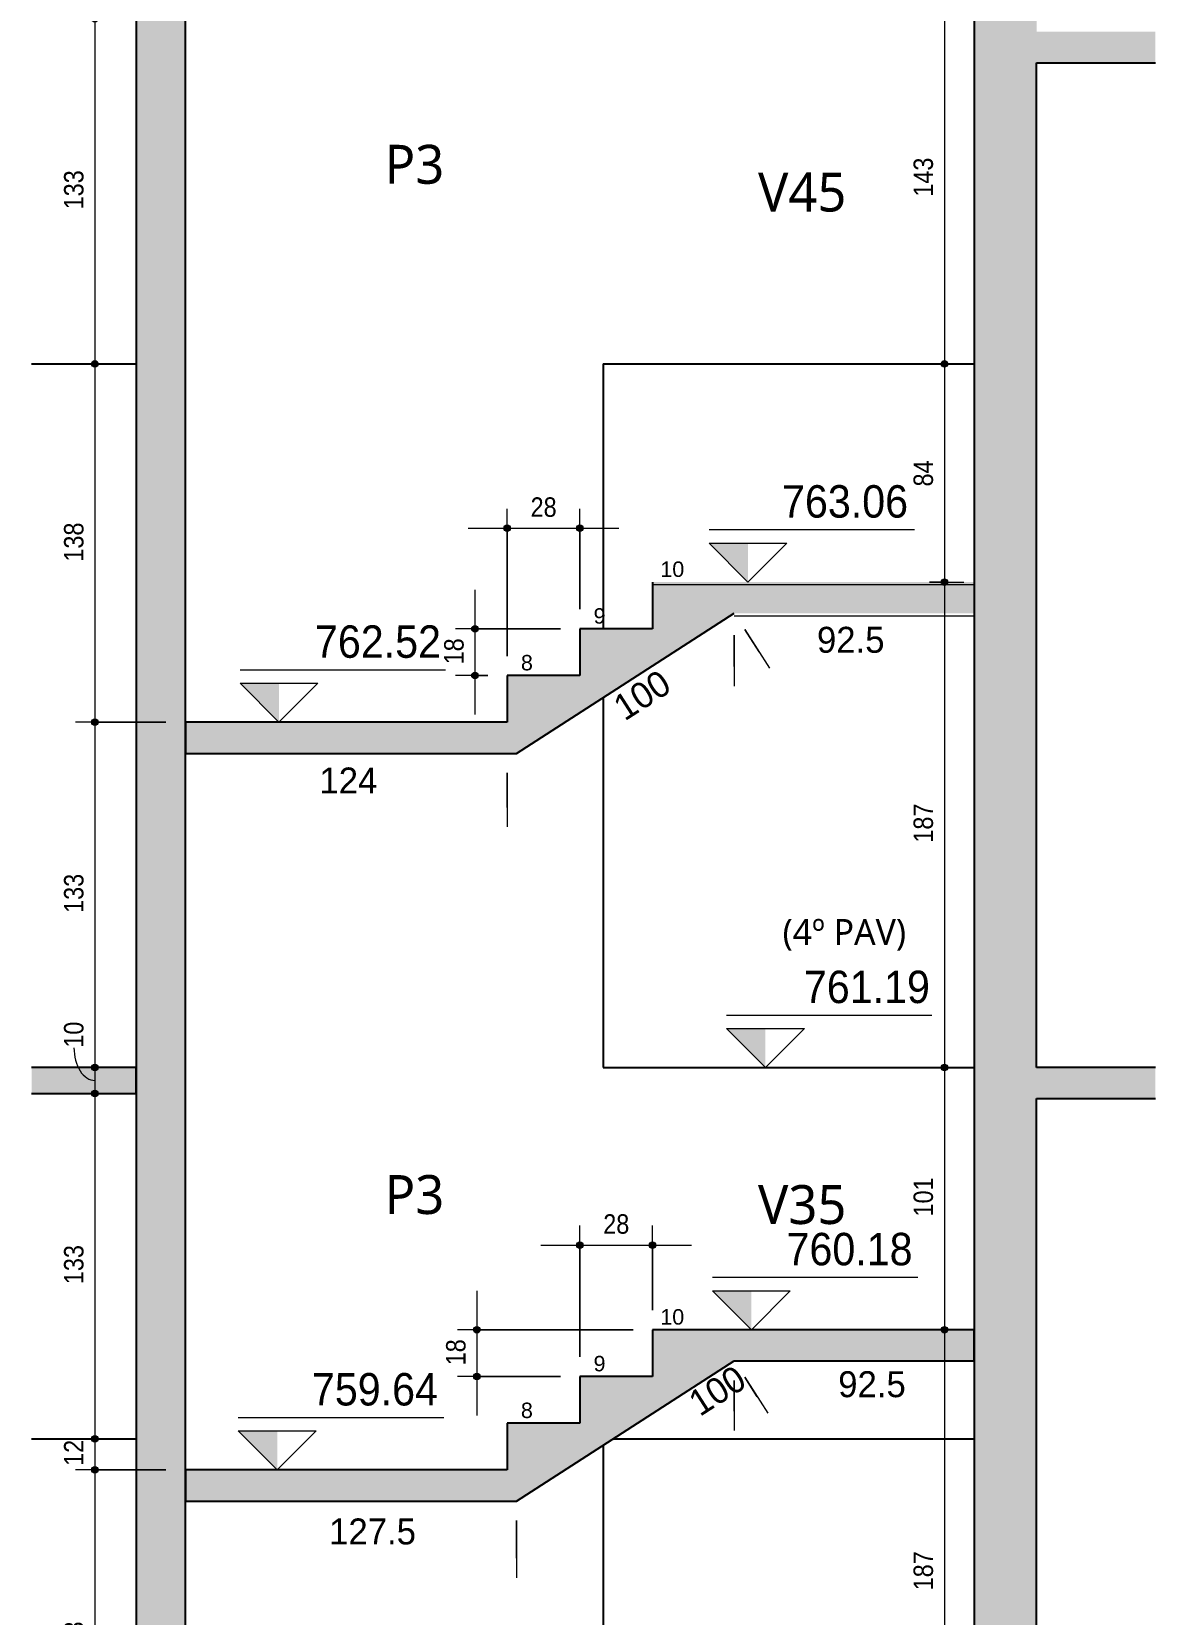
# Model space of a CAD drawing. Header units: centimetres. Extents: x -2136 to 34701, y -1430 to 84208.
# Drawn here: x 29705 to 30138, y 75908 to 76518 of the extents above; entities that cross this region are included whole.
import ezdxf

# ---------------------------------------------------------------- set-up
doc = ezdxf.new("R2010")
doc.units = ezdxf.units.CM
for name, color, linetype, lineweight in [('A-ANNO-DIMS', 7, 'Continuous', 9), ('A-ANNO-DIMS-50', 7, 'Continuous', 9), ('A-DETL', 7, 'Continuous', 18), ('A-FLOR', 7, 'Continuous', 18), ('G-ANNO-DIMS', 7, 'Continuous', 9), ('G-ANNO-TEXT', 7, 'Continuous', 9), ('S-BEAM', 7, 'Continuous', 18), ('S-BEAM-IDEN', 7, 'Continuous', 9), ('S-COLS', 7, 'Continuous', 18), ('S-COLS-IDEN', 7, 'Continuous', 9), ('S-STRS', 7, 'Continuous', 18), ('S-STRS-ANNO', 7, 'Continuous', 18)]:
    doc.layers.add(name, color=color, linetype=linetype, lineweight=lineweight)
doc.styles.add('Arial', font='arial.ttf', dxfattribs={"height": 5.953125})
doc.styles.add('Fira Sans', font='FiraSans-Regular.ttf', dxfattribs={"width": 0.95, "height": 12.5})
doc.styles.add('Fira Sans_1', font='FiraSans-Regular.ttf', dxfattribs={"height": 10})
doc.styles.add('Fira Sans_2', font='FiraSans-Regular.ttf', dxfattribs={"width": 0.9, "height": 7.5})
doc.styles.add('Gadugi', font='gadugi.ttf', dxfattribs={"height": 15})
doc.styles.add('Gadugi_1', font='gadugi.ttf', dxfattribs={"height": 10})
doc.dimstyles.new('PED_R80_1_5mm_ACIMA_As_ESQ__R00_1', dxfattribs={"dimscale": 30.48, "dimtxt": 10.229846, "dimasz": 0.328084, "dimexe": 0.246063, "dimexo": 0.246063, "dimgap": 0.049213, "dimtad": 1, "dimdec": 1, "dimrnd": 0.5, "dimdsep": 46, "dimtxsty": 'Fira Sans_2', "dimblk1": 'DOTSMALL', "dimblk2": 'DOTSMALL', "dimsah": 1, "dimcen": 0.09, "dimdle": 0.492126, "dimazin": 0, "dimtfac": 1, "dimtdec": 4, "dimtix": 1, "dimtmove": 1, "dimatfit": 3, "dimfxl": 1, "dimtvp": 1, "dimtolj": 1, "dimtzin": 0, "dimarcsym": 2})
doc.dimstyles.new('PED_R80_1_5mm_ACIMA_As_ESQ__R00_4', dxfattribs={"dimscale": 30.48, "dimtxt": 10.229846, "dimasz": 0.328084, "dimexe": 0.246063, "dimexo": 0.246063, "dimgap": 0.049213, "dimtad": 1, "dimdec": 1, "dimrnd": 0.5, "dimdsep": 46, "dimtxsty": 'Fira Sans_2', "dimblk1": 'DOTSMALL', "dimblk2": 'DOTSMALL', "dimsah": 1, "dimcen": 0.09, "dimdle": 0.492126, "dimazin": 0, "dimtfac": 1, "dimtdec": 4, "dimtix": 1, "dimtmove": 0, "dimatfit": 3, "dimfxl": 1, "dimtvp": 1, "dimtolj": 1, "dimtzin": 0, "dimarcsym": 2})
doc.dimstyles.new('PED_R80_2_0mm_ACIMA_As_ESQ__SEM_LINHA_R00_1', dxfattribs={"dimscale": 30.48, "dimtxt": 13.639794, "dimasz": 0.04101, "dimexe": 0.246063, "dimexo": 0.246063, "dimgap": 0.049213, "dimtad": 0, "dimjust": 2, "dimdec": 1, "dimrnd": 0.5, "dimdsep": 46, "dimtxsty": 'Fira Sans_1', "dimblk1": 'NONE', "dimblk2": 'DOTSMALL', "dimsah": 1, "dimcen": 0.09, "dimdle": 0.492126, "dimse1": 1, "dimsd1": 1, "dimsd2": 1, "dimazin": 0, "dimtfac": 1, "dimtdec": 4, "dimtix": 1, "dimtmove": 2, "dimatfit": 3, "dimfxl": 1, "dimtvp": 1, "dimtolj": 1, "dimtzin": 0, "dimarcsym": 2})

# ---------------------------------------------------------------- blocks, each defined once
blk = doc.blocks.new('Elevações de ponto - SIMBOLO DE NÍVEL-CORTE-2219088-CT 009 K - CORTE E2-E2')
at = {"layer": 'G-ANNO-DIMS'}
blk.add_hatch(color=256, dxfattribs=at).paths.add_polyline_path([(375.2, 73817.56), (375.2, 73802.56), (360.2, 73817.56)], flags=0)
for p, q in [((439.39, 73822.65), (360.2, 73822.65)), ((375.2, 73802.56), (360.2, 73817.56)), ((360.2, 73817.56), (390.2, 73817.56)), ((390.2, 73817.56), (375.2, 73802.56))]:
    blk.add_line(p, q, dxfattribs=at)
blk = doc.blocks.new('DIMBLOCK882-CT 009 K - CORTE E2-E2')
at = {"layer": 'A-ANNO-DIMS-50', "true_color": 0x000032}
h = blk.add_hatch(color=178, dxfattribs=at)
edge = h.paths.add_edge_path(flags=0)
edge.add_arc((29729.35, 76523), 1.25, 0, 360)
h = blk.add_hatch(color=178, dxfattribs=at)
edge = h.paths.add_edge_path(flags=0)
edge.add_arc((29729.35, 76390), 1.25, 0, 360)
at = {"layer": 'A-ANNO-DIMS-50', "color": 178, "true_color": 0x000032}
for p, q in [((29723.61, 76523), (29736.85, 76523)), ((29729.35, 76523), (29723.61, 76523)), ((29729.35, 76523), (29729.35, 76390)), ((29723.61, 76390), (29736.85, 76390)), ((29729.35, 76390), (29723.61, 76390))]:
    blk.add_line(p, q, dxfattribs=at)
for centre in [(29729.35, 76523), (29729.35, 76390)]:
    blk.add_circle(centre, 1.25, dxfattribs=at)
at = {"layer": 'A-ANNO-DIMS-50', "color": 0, "insert": (29717.46, 76449.55), "char_height": 7.5, "width": 16.6825, "attachment_point": 1, "rotation": 90, "line_spacing_factor": 1.049215, "style": 'Fira Sans_2'}
blk.add_mtext('133', dxfattribs=at)
blk = doc.blocks.new('_DotSmall')
at = {"color": 0, "linetype": 'ByBlock', "const_width": 0.5}
blk.add_lwpolyline([(-0.0625, 0, 1), (0.0625, 0, 1)], format="xyb", close=True, dxfattribs=at)
blk = doc.blocks.new('DIMBLOCK883-CT 009 K - CORTE E2-E2')
at = {"layer": 'A-ANNO-DIMS-50', "true_color": 0x000032}
h = blk.add_hatch(color=178, dxfattribs=at)
edge = h.paths.add_edge_path(flags=0)
edge.add_arc((29729.35, 76390), 1.25, 0, 360)
h = blk.add_hatch(color=178, dxfattribs=at)
edge = h.paths.add_edge_path(flags=0)
edge.add_arc((29729.35, 76252), 1.25, 0, 360)
at = {"layer": 'A-ANNO-DIMS-50', "color": 178, "true_color": 0x000032}
for p, q in [((29723.61, 76390), (29736.85, 76390)), ((29729.35, 76390), (29723.61, 76390)), ((29729.35, 76390), (29729.35, 76252)), ((29756.76, 76252), (29721.85, 76252)), ((29729.35, 76252), (29756.76, 76252))]:
    blk.add_line(p, q, dxfattribs=at)
for centre in [(29729.35, 76390), (29729.35, 76252)]:
    blk.add_circle(centre, 1.25, dxfattribs=at)
at = {"layer": 'A-ANNO-DIMS-50', "color": 0, "insert": (29717.46, 76313.85), "char_height": 7.5, "width": 17.1547, "attachment_point": 1, "rotation": 90, "line_spacing_factor": 1.049215, "style": 'Fira Sans_2'}
blk.add_mtext('138', dxfattribs=at)
blk = doc.blocks.new('DIMBLOCK884-CT 009 K - CORTE E2-E2')
at = {"layer": 'A-ANNO-DIMS-50', "true_color": 0x000032}
h = blk.add_hatch(color=178, dxfattribs=at)
edge = h.paths.add_edge_path(flags=0)
edge.add_arc((29729.35, 76252), 1.25, 0, 360)
h = blk.add_hatch(color=178, dxfattribs=at)
edge = h.paths.add_edge_path(flags=0)
edge.add_arc((29729.35, 76119), 1.25, 0, 360)
at = {"layer": 'A-ANNO-DIMS-50', "color": 178, "true_color": 0x000032}
for p, q in [((29756.76, 76252), (29721.85, 76252)), ((29729.35, 76252), (29729.35, 76119)), ((29729.35, 76252), (29756.76, 76252)), ((29723.61, 76119), (29736.85, 76119)), ((29729.35, 76119), (29723.61, 76119))]:
    blk.add_line(p, q, dxfattribs=at)
for centre in [(29729.35, 76252), (29729.35, 76119)]:
    blk.add_circle(centre, 1.25, dxfattribs=at)
at = {"layer": 'A-ANNO-DIMS-50', "color": 0, "insert": (29717.46, 76178.55), "char_height": 7.5, "width": 16.6825, "attachment_point": 1, "rotation": 90, "line_spacing_factor": 1.049215, "style": 'Fira Sans_2'}
blk.add_mtext('133', dxfattribs=at)
blk = doc.blocks.new('DIMBLOCK885-CT 009 K - CORTE E2-E2')
at = {"layer": 'A-ANNO-DIMS-50', "true_color": 0x000032}
h = blk.add_hatch(color=178, dxfattribs=at)
edge = h.paths.add_edge_path(flags=0)
edge.add_arc((29729.35, 76119), 1.25, 0, 360)
h = blk.add_hatch(color=178, dxfattribs=at)
edge = h.paths.add_edge_path(flags=0)
edge.add_arc((29729.35, 76109), 1.25, 0, 360)
at = {"layer": 'A-ANNO-DIMS-50', "color": 178, "true_color": 0x000032}
for p, q in [((29723.61, 76119), (29736.85, 76119)), ((29729.35, 76119), (29723.61, 76119)), ((29729.35, 76119), (29729.35, 76109)), ((29723.61, 76109), (29736.85, 76109)), ((29729.35, 76109), (29723.61, 76109))]:
    blk.add_line(p, q, dxfattribs=at)
for centre in [(29729.35, 76119), (29729.35, 76109)]:
    blk.add_circle(centre, 1.25, dxfattribs=at)
blk.add_ellipse((29729.35, 76126.62), major_axis=(0, 12.62), ratio=0.638309, start_param=1.570796, end_param=3.141593, dxfattribs=at)
at = {"layer": 'A-ANNO-DIMS-50', "color": 0, "insert": (29717.46, 76126.62), "char_height": 7.5, "width": 11.4889, "attachment_point": 1, "rotation": 90, "line_spacing_factor": 1.049215, "style": 'Fira Sans_2'}
blk.add_mtext('10', dxfattribs=at)
blk = doc.blocks.new('DIMBLOCK886-CT 009 K - CORTE E2-E2')
at = {"layer": 'A-ANNO-DIMS-50', "true_color": 0x000032}
h = blk.add_hatch(color=178, dxfattribs=at)
edge = h.paths.add_edge_path(flags=0)
edge.add_arc((29729.35, 76109), 1.25, 0, 360)
h = blk.add_hatch(color=178, dxfattribs=at)
edge = h.paths.add_edge_path(flags=0)
edge.add_arc((29729.35, 75976), 1.25, 0, 360)
at = {"layer": 'A-ANNO-DIMS-50', "color": 178, "true_color": 0x000032}
for p, q in [((29723.61, 76109), (29736.85, 76109)), ((29729.35, 76109), (29723.61, 76109)), ((29729.35, 76109), (29729.35, 75976)), ((29723.61, 75976), (29736.85, 75976)), ((29729.35, 75976), (29723.61, 75976))]:
    blk.add_line(p, q, dxfattribs=at)
for centre in [(29729.35, 76109), (29729.35, 75976)]:
    blk.add_circle(centre, 1.25, dxfattribs=at)
at = {"layer": 'A-ANNO-DIMS-50', "color": 0, "insert": (29717.46, 76035.55), "char_height": 7.5, "width": 16.6825, "attachment_point": 1, "rotation": 90, "line_spacing_factor": 1.049215, "style": 'Fira Sans_2'}
blk.add_mtext('133', dxfattribs=at)
blk = doc.blocks.new('DIMBLOCK887-CT 009 K - CORTE E2-E2')
at = {"layer": 'A-ANNO-DIMS-50', "true_color": 0x000032}
h = blk.add_hatch(color=178, dxfattribs=at)
edge = h.paths.add_edge_path(flags=0)
edge.add_arc((29729.35, 75976), 1.25, 0, 360)
h = blk.add_hatch(color=178, dxfattribs=at)
edge = h.paths.add_edge_path(flags=0)
edge.add_arc((29729.35, 75964), 1.25, 0, 360)
at = {"layer": 'A-ANNO-DIMS-50', "color": 178, "true_color": 0x000032}
for p, q in [((29723.61, 75976), (29736.85, 75976)), ((29729.35, 75976), (29723.61, 75976)), ((29729.35, 75976), (29729.35, 75964)), ((29756.76, 75964), (29721.85, 75964)), ((29729.35, 75964), (29756.76, 75964))]:
    blk.add_line(p, q, dxfattribs=at)
for centre in [(29729.35, 75976), (29729.35, 75964)]:
    blk.add_circle(centre, 1.25, dxfattribs=at)
at = {"layer": 'A-ANNO-DIMS-50', "color": 0, "insert": (29717.46, 75965.54), "char_height": 7.5, "width": 10.702, "attachment_point": 1, "rotation": 90, "line_spacing_factor": 1.049215, "style": 'Fira Sans_2'}
blk.add_mtext('12', dxfattribs=at)
blk = doc.blocks.new('DIMBLOCK888-CT 009 K - CORTE E2-E2')
at = {"layer": 'A-ANNO-DIMS-50', "true_color": 0x000032}
h = blk.add_hatch(color=178, dxfattribs=at)
edge = h.paths.add_edge_path(flags=0)
edge.add_arc((29729.35, 75964), 1.25, 0, 360)
h = blk.add_hatch(color=178, dxfattribs=at)
edge = h.paths.add_edge_path(flags=0)
edge.add_arc((29729.35, 75831), 1.25, 0, 360)
at = {"layer": 'A-ANNO-DIMS-50', "color": 178, "true_color": 0x000032}
for p, q in [((29756.76, 75964), (29721.85, 75964)), ((29729.35, 75964), (29729.35, 75831)), ((29729.35, 75964), (29756.76, 75964)), ((29723.61, 75831), (29736.85, 75831)), ((29729.35, 75831), (29723.61, 75831))]:
    blk.add_line(p, q, dxfattribs=at)
for centre in [(29729.35, 75964), (29729.35, 75831)]:
    blk.add_circle(centre, 1.25, dxfattribs=at)
at = {"layer": 'A-ANNO-DIMS-50', "color": 0, "insert": (29717.46, 75890.55), "char_height": 7.5, "width": 16.6825, "attachment_point": 1, "rotation": 90, "line_spacing_factor": 1.049215, "style": 'Fira Sans_2'}
blk.add_mtext('133', dxfattribs=at)
blk = doc.blocks.new('DIMBLOCK927-CT 009 K - CORTE E2-E2')
at = {"layer": 'A-ANNO-DIMS-50', "true_color": 0x000032}
h = blk.add_hatch(color=178, dxfattribs=at)
edge = h.paths.add_edge_path(flags=0)
edge.add_arc((29916.26, 76050.6), 1.25, 0, 360)
h = blk.add_hatch(color=178, dxfattribs=at)
edge = h.paths.add_edge_path(flags=0)
edge.add_arc((29944.26, 76050.6), 1.25, 0, 360)
at = {"layer": 'A-ANNO-DIMS-50', "color": 178, "true_color": 0x000032}
for p, q in [((29916.26, 76007.5), (29916.26, 76058.1)), ((29944.26, 76025.5), (29944.26, 76058.1)), ((29901.26, 76050.6), (29959.26, 76050.6)), ((29916.26, 76050.6), (29916.26, 76007.5)), ((29944.26, 76050.6), (29944.26, 76025.5))]:
    blk.add_line(p, q, dxfattribs=at)
for centre in [(29916.26, 76050.6), (29944.26, 76050.6)]:
    blk.add_circle(centre, 1.25, dxfattribs=at)
at = {"layer": 'A-ANNO-DIMS-50', "color": 0, "insert": (29925.28, 76062.48), "char_height": 7.5, "width": 11.9611, "attachment_point": 1, "line_spacing_factor": 1.049215, "style": 'Fira Sans_2'}
blk.add_mtext('28', dxfattribs=at)
blk = doc.blocks.new('DIMBLOCK928-CT 009 K - CORTE E2-E2')
at = {"layer": 'A-ANNO-DIMS-50', "true_color": 0x000032}
h = blk.add_hatch(color=178, dxfattribs=at)
edge = h.paths.add_edge_path(flags=0)
edge.add_arc((29876.59, 76018), 1.25, 0, 360)
h = blk.add_hatch(color=178, dxfattribs=at)
edge = h.paths.add_edge_path(flags=0)
edge.add_arc((29876.59, 76000), 1.25, 0, 360)
at = {"layer": 'A-ANNO-DIMS-50', "color": 178, "true_color": 0x000032}
for p, q in [((29876.59, 76033), (29876.59, 75985)), ((29936.76, 76018), (29869.09, 76018)), ((29876.59, 76018), (29936.76, 76018)), ((29908.76, 76000), (29869.09, 76000)), ((29876.59, 76000), (29908.76, 76000))]:
    blk.add_line(p, q, dxfattribs=at)
for centre in [(29876.59, 76018), (29876.59, 76000)]:
    blk.add_circle(centre, 1.25, dxfattribs=at)
at = {"layer": 'A-ANNO-DIMS-50', "color": 0, "insert": (29864.71, 76004.28), "char_height": 7.5, "width": 11.3315, "attachment_point": 1, "rotation": 90, "line_spacing_factor": 1.049215, "style": 'Fira Sans_2'}
blk.add_mtext('18', dxfattribs=at)
blk = doc.blocks.new('DIMBLOCK929-CT 009 K - CORTE E2-E2')
at = {"layer": 'A-ANNO-DIMS-50', "true_color": 0x000032}
h = blk.add_hatch(color=178, dxfattribs=at)
edge = h.paths.add_edge_path(flags=0)
edge.add_arc((29888.26, 76326.74), 1.25, 0, 360)
h = blk.add_hatch(color=178, dxfattribs=at)
edge = h.paths.add_edge_path(flags=0)
edge.add_arc((29916.26, 76326.74), 1.25, 0, 360)
at = {"layer": 'A-ANNO-DIMS-50', "color": 178, "true_color": 0x000032}
for p, q in [((29888.26, 76277.5), (29888.26, 76334.24)), ((29916.26, 76295.5), (29916.26, 76334.24)), ((29873.26, 76326.74), (29931.26, 76326.74)), ((29888.26, 76326.74), (29888.26, 76277.5)), ((29916.26, 76326.74), (29916.26, 76295.5))]:
    blk.add_line(p, q, dxfattribs=at)
for centre in [(29888.26, 76326.74), (29916.26, 76326.74)]:
    blk.add_circle(centre, 1.25, dxfattribs=at)
at = {"layer": 'A-ANNO-DIMS-50', "color": 0, "insert": (29897.28, 76338.62), "char_height": 7.5, "width": 11.9611, "attachment_point": 1, "line_spacing_factor": 1.049215, "style": 'Fira Sans_2'}
blk.add_mtext('28', dxfattribs=at)
blk = doc.blocks.new('DIMBLOCK930-CT 009 K - CORTE E2-E2')
at = {"layer": 'A-ANNO-DIMS-50', "true_color": 0x000032}
h = blk.add_hatch(color=178, dxfattribs=at)
edge = h.paths.add_edge_path(flags=0)
edge.add_arc((29875.85, 76288), 1.25, 0, 360)
h = blk.add_hatch(color=178, dxfattribs=at)
edge = h.paths.add_edge_path(flags=0)
edge.add_arc((29875.85, 76270), 1.25, 0, 360)
at = {"layer": 'A-ANNO-DIMS-50', "color": 178, "true_color": 0x000032}
for p, q in [((29875.85, 76303), (29875.85, 76255)), ((29908.76, 76288), (29868.35, 76288)), ((29875.85, 76288), (29908.76, 76288)), ((29880.76, 76270), (29868.35, 76270)), ((29875.85, 76270), (29880.76, 76270))]:
    blk.add_line(p, q, dxfattribs=at)
for centre in [(29875.85, 76288), (29875.85, 76270)]:
    blk.add_circle(centre, 1.25, dxfattribs=at)
at = {"layer": 'A-ANNO-DIMS-50', "color": 0, "insert": (29863.97, 76274.28), "char_height": 7.5, "width": 11.3315, "attachment_point": 1, "rotation": 90, "line_spacing_factor": 1.049215, "style": 'Fira Sans_2'}
blk.add_mtext('18', dxfattribs=at)
blk = doc.blocks.new('DIMBLOCK940-CT 009 K - CORTE E2-E2')
at = {"layer": 'A-ANNO-DIMS-50', "color": 7, "true_color": 0xffffff}
for p, q in [((29975.79, 76285.5), (29975.79, 76265.91)), ((29975.79, 76273.41), (29975.79, 76285.5))]:
    blk.add_line(p, q, dxfattribs=at)
at = {"layer": 'A-ANNO-DIMS-50', "color": 0, "insert": (30007.65, 76288.75), "char_height": 10, "width": 30.8469, "attachment_point": 1, "line_spacing_factor": 1.049215, "style": 'Fira Sans_1'}
blk.add_mtext('92.5', dxfattribs=at)
blk = doc.blocks.new('_None')
blk = doc.blocks.new('DIMBLOCK942-CT 009 K - CORTE E2-E2')
at = {"layer": 'A-ANNO-DIMS-50', "color": 7, "true_color": 0xffffff}
for p, q in [((29888.26, 76232.5), (29888.26, 76211.7)), ((29888.26, 76219.2), (29888.26, 76232.5))]:
    blk.add_line(p, q, dxfattribs=at)
at = {"layer": 'A-ANNO-DIMS-50', "color": 0, "insert": (29815.91, 76234.55), "char_height": 10, "width": 25.391, "attachment_point": 1, "line_spacing_factor": 1.049215, "style": 'Fira Sans_1'}
blk.add_mtext('124', dxfattribs=at)
blk = doc.blocks.new('DIMBLOCK944-CT 009 K - CORTE E2-E2')
at = {"layer": 'A-ANNO-DIMS-50', "color": 7, "true_color": 0xffffff}
for p, q in [((29979.84, 76287.69), (29989.38, 76272.86)), ((29985.32, 76279.17), (29979.84, 76287.69))]:
    blk.add_line(p, q, dxfattribs=at)
at = {"layer": 'A-ANNO-DIMS-50', "color": 0, "insert": (29928.12, 76260.64), "char_height": 10, "width": 26.8599, "attachment_point": 1, "rotation": 32.73535, "line_spacing_factor": 1.049215, "style": 'Fira Sans_1'}
blk.add_mtext('100', dxfattribs=at)
blk = doc.blocks.new('DIMBLOCK946-CT 009 K - CORTE E2-E2')
at = {"layer": 'A-ANNO-DIMS-50', "color": 7, "true_color": 0xffffff}
for p, q in [((29975.79, 75998.5), (29975.79, 75979.17)), ((29975.79, 75986.67), (29975.79, 75998.5))]:
    blk.add_line(p, q, dxfattribs=at)
at = {"layer": 'A-ANNO-DIMS-50', "color": 0, "insert": (30015.84, 76002.01), "char_height": 10, "width": 30.8469, "attachment_point": 1, "line_spacing_factor": 1.049215, "style": 'Fira Sans_1'}
blk.add_mtext('92.5', dxfattribs=at)
blk = doc.blocks.new('DIMBLOCK948-CT 009 K - CORTE E2-E2')
at = {"layer": 'A-ANNO-DIMS-50', "color": 7, "true_color": 0xffffff}
for p, q in [((29891.79, 75944.5), (29891.79, 75922.45)), ((29891.79, 75929.95), (29891.79, 75944.5))]:
    blk.add_line(p, q, dxfattribs=at)
at = {"layer": 'A-ANNO-DIMS-50', "color": 0, "insert": (29819.64, 75945.29), "char_height": 10, "width": 36.9324, "attachment_point": 1, "line_spacing_factor": 1.049215, "style": 'Fira Sans_1'}
blk.add_mtext('127.5', dxfattribs=at)
blk = doc.blocks.new('DIMBLOCK950-CT 009 K - CORTE E2-E2')
at = {"layer": 'A-ANNO-DIMS-50', "color": 7, "true_color": 0xffffff}
for p, q in [((29979.84, 75999.69), (29988.71, 75985.89)), ((29984.66, 75992.2), (29979.84, 75999.69))]:
    blk.add_line(p, q, dxfattribs=at)
at = {"layer": 'A-ANNO-DIMS-50', "color": 0, "insert": (29957.11, 75992.74), "char_height": 10, "width": 26.8599, "attachment_point": 1, "rotation": 32.73523, "line_spacing_factor": 1.049215, "style": 'Fira Sans_1'}
blk.add_mtext('100', dxfattribs=at)
blk = doc.blocks.new('DIMBLOCK989-CT 009 K - CORTE E2-E2')
at = {"layer": 'A-ANNO-DIMS-50', "true_color": 0x000032}
h = blk.add_hatch(color=178, dxfattribs=at)
edge = h.paths.add_edge_path(flags=0)
edge.add_arc((30056.75, 76533), 1.25, 0, 360)
h = blk.add_hatch(color=178, dxfattribs=at)
edge = h.paths.add_edge_path(flags=0)
edge.add_arc((30056.75, 76390), 1.25, 0, 360)
at = {"layer": 'A-ANNO-DIMS-50', "color": 178, "true_color": 0x000032}
for p, q in [((30051.02, 76533), (30064.25, 76533)), ((30056.75, 76533), (30051.02, 76533)), ((30056.75, 76533), (30056.75, 76390)), ((30051.02, 76390), (30064.25, 76390)), ((30056.75, 76390), (30051.02, 76390))]:
    blk.add_line(p, q, dxfattribs=at)
for centre in [(30056.75, 76533), (30056.75, 76390)]:
    blk.add_circle(centre, 1.25, dxfattribs=at)
at = {"layer": 'A-ANNO-DIMS-50', "color": 0, "insert": (30044.86, 76454.42), "char_height": 7.5, "width": 16.9973, "attachment_point": 1, "rotation": 90, "line_spacing_factor": 1.049215, "style": 'Fira Sans_2'}
blk.add_mtext('143', dxfattribs=at)
blk = doc.blocks.new('DIMBLOCK990-CT 009 K - CORTE E2-E2')
at = {"layer": 'A-ANNO-DIMS-50', "true_color": 0x000032}
h = blk.add_hatch(color=178, dxfattribs=at)
edge = h.paths.add_edge_path(flags=0)
edge.add_arc((30056.75, 76390), 1.25, 0, 360)
h = blk.add_hatch(color=178, dxfattribs=at)
edge = h.paths.add_edge_path(flags=0)
edge.add_arc((30056.75, 76306), 1.25, 0, 360)
at = {"layer": 'A-ANNO-DIMS-50', "color": 178, "true_color": 0x000032}
for p, q in [((30051.02, 76390), (30064.25, 76390)), ((30056.75, 76390), (30051.02, 76390)), ((30056.75, 76390), (30056.75, 76306)), ((30051.02, 76306), (30064.25, 76306)), ((30056.75, 76306), (30051.02, 76306))]:
    blk.add_line(p, q, dxfattribs=at)
for centre in [(30056.75, 76390), (30056.75, 76306)]:
    blk.add_circle(centre, 1.25, dxfattribs=at)
at = {"layer": 'A-ANNO-DIMS-50', "color": 0, "insert": (30044.86, 76342.82), "char_height": 7.5, "width": 12.4332, "attachment_point": 1, "rotation": 90, "line_spacing_factor": 1.049215, "style": 'Fira Sans_2'}
blk.add_mtext('84', dxfattribs=at)
blk = doc.blocks.new('DIMBLOCK991-CT 009 K - CORTE E2-E2')
at = {"layer": 'A-ANNO-DIMS-50', "true_color": 0x000032}
h = blk.add_hatch(color=178, dxfattribs=at)
edge = h.paths.add_edge_path(flags=0)
edge.add_arc((30056.75, 76306), 1.25, 0, 360)
h = blk.add_hatch(color=178, dxfattribs=at)
edge = h.paths.add_edge_path(flags=0)
edge.add_arc((30056.75, 76119), 1.25, 0, 360)
at = {"layer": 'A-ANNO-DIMS-50', "color": 178, "true_color": 0x000032}
for p, q in [((30051.02, 76306), (30064.25, 76306)), ((30056.75, 76306), (30051.02, 76306)), ((30056.75, 76306), (30056.75, 76119)), ((30051.02, 76119), (30064.25, 76119)), ((30056.75, 76119), (30051.02, 76119))]:
    blk.add_line(p, q, dxfattribs=at)
for centre in [(30056.75, 76306), (30056.75, 76119)]:
    blk.add_circle(centre, 1.25, dxfattribs=at)
at = {"layer": 'A-ANNO-DIMS-50', "color": 0, "insert": (30044.86, 76205.61), "char_height": 7.5, "width": 16.5251, "attachment_point": 1, "rotation": 90, "line_spacing_factor": 1.049215, "style": 'Fira Sans_2'}
blk.add_mtext('187', dxfattribs=at)
blk = doc.blocks.new('DIMBLOCK992-CT 009 K - CORTE E2-E2')
at = {"layer": 'A-ANNO-DIMS-50', "true_color": 0x000032}
h = blk.add_hatch(color=178, dxfattribs=at)
edge = h.paths.add_edge_path(flags=0)
edge.add_arc((30056.75, 76119), 1.25, 0, 360)
h = blk.add_hatch(color=178, dxfattribs=at)
edge = h.paths.add_edge_path(flags=0)
edge.add_arc((30056.75, 76018), 1.25, 0, 360)
at = {"layer": 'A-ANNO-DIMS-50', "color": 178, "true_color": 0x000032}
for p, q in [((30051.02, 76119), (30064.25, 76119)), ((30056.75, 76119), (30051.02, 76119)), ((30056.75, 76119), (30056.75, 76018)), ((30051.02, 76018), (30064.25, 76018)), ((30056.75, 76018), (30051.02, 76018))]:
    blk.add_line(p, q, dxfattribs=at)
for centre in [(30056.75, 76119), (30056.75, 76018)]:
    blk.add_circle(centre, 1.25, dxfattribs=at)
at = {"layer": 'A-ANNO-DIMS-50', "color": 0, "insert": (30044.86, 76061.61), "char_height": 7.5, "width": 16.5251, "attachment_point": 1, "rotation": 90, "line_spacing_factor": 1.049215, "style": 'Fira Sans_2'}
blk.add_mtext('101', dxfattribs=at)
blk = doc.blocks.new('DIMBLOCK993-CT 009 K - CORTE E2-E2')
at = {"layer": 'A-ANNO-DIMS-50', "true_color": 0x000032}
h = blk.add_hatch(color=178, dxfattribs=at)
edge = h.paths.add_edge_path(flags=0)
edge.add_arc((30056.75, 76018), 1.25, 0, 360)
h = blk.add_hatch(color=178, dxfattribs=at)
edge = h.paths.add_edge_path(flags=0)
edge.add_arc((30056.75, 75831), 1.25, 0, 360)
at = {"layer": 'A-ANNO-DIMS-50', "color": 178, "true_color": 0x000032}
for p, q in [((30051.02, 76018), (30064.25, 76018)), ((30056.75, 76018), (30051.02, 76018)), ((30056.75, 76018), (30056.75, 75831)), ((30051.02, 75831), (30064.25, 75831)), ((30056.75, 75831), (30051.02, 75831))]:
    blk.add_line(p, q, dxfattribs=at)
for centre in [(30056.75, 76018), (30056.75, 75831)]:
    blk.add_circle(centre, 1.25, dxfattribs=at)
at = {"layer": 'A-ANNO-DIMS-50', "color": 0, "insert": (30044.86, 75917.61), "char_height": 7.5, "width": 16.5251, "attachment_point": 1, "rotation": 90, "line_spacing_factor": 1.049215, "style": 'Fira Sans_2'}
blk.add_mtext('187', dxfattribs=at)

msp = doc.modelspace()

# ---------------------------------------------------------------- hatches: boundary and pattern name
at = {"layer": 'A-FLOR', "true_color": 0xa6a6a6}
for points in [[(30138.06, 76506), (30138.06, 76518), (30092.26, 76518), (30092.26, 76506)], [(29745.26, 76109), (29745.26, 76119), (29704.99, 76119), (29704.99, 76109), (29707.13, 76109)], [(30092.26, 76107), (30138.06, 76107), (30138.06, 76119), (30092.26, 76119)]]:
    msp.add_hatch(color=253, dxfattribs=at).paths.add_polyline_path(points, flags=0)
at = {"layer": 'S-COLS', "true_color": 0xa6a6a6}
for points in [[(29764.26, 76119), (29764.26, 76533), (29745.26, 76533), (29745.26, 76119)], [(30092.26, 76119), (30092.26, 76533), (30068.26, 76533), (30068.26, 76119)], [(29764.26, 75831), (29764.26, 76119), (29745.26, 76119), (29745.26, 75831)], [(30068.26, 75831), (30092.26, 75831), (30092.26, 76119), (30068.26, 76119), (30068.26, 75864.27)]]:
    msp.add_hatch(color=253, dxfattribs=at).paths.add_polyline_path(points, flags=0)
at = {"layer": 'S-STRS', "true_color": 0xa6a6a6}
for points in [[(29944.26, 76273.74), (29975.79, 76294), (30068.26, 76294), (30068.26, 76306), (29944.26, 76306), (29944.26, 76288)], [(29891.79, 76240), (29944.26, 76273.74), (29944.26, 76288), (29916.26, 76288), (29916.26, 76270), (29888.26, 76270), (29888.26, 76240)], [(29836.15, 76240), (29888.26, 76240), (29888.26, 76252), (29764.26, 76252), (29764.26, 76240)], [(29944.26, 75985.73), (29975.79, 76006), (30068.26, 76006), (30068.26, 76018), (29944.26, 76018), (29944.26, 76000)], [(29891.79, 75952), (29944.26, 75985.73), (29944.26, 76000), (29916.26, 76000), (29916.26, 75982), (29888.26, 75982), (29888.26, 75952)], [(29888.26, 75952), (29888.26, 75964), (29764.26, 75964), (29764.26, 75952)]]:
    msp.add_hatch(color=253, dxfattribs=at).paths.add_polyline_path(points, flags=0)

# ---------------------------------------------------------------- linework, layer by layer
at = {"layer": 'A-DETL'}
for p, q in [((29944.26, 76305), (30068.26, 76305)), ((29975.79, 76293), (30068.26, 76293))]:
    msp.add_line(p, q, dxfattribs=at)
at = {"layer": 'A-FLOR', "lineweight": 25}
for p, q in [((30092.26, 76506), (30138.06, 76506)), ((29745.26, 76119), (29704.99, 76119)), ((29745.26, 76109), (29745.26, 76119)), ((30138.06, 76119), (30092.26, 76119)), ((29704.99, 76109), (29745.26, 76109)), ((30092.26, 76107), (30138.06, 76107))]:
    msp.add_line(p, q, dxfattribs=at)
at = {"layer": 'S-BEAM', "lineweight": 25}
for p, q in [((29704.99, 76390), (29745.26, 76390)), ((29925.26, 76390), (30068.26, 76390)), ((29925.26, 76119), (30068.26, 76119)), ((29704.99, 75976), (29745.26, 75976)), ((29929.13, 75976), (30068.26, 75976))]:
    msp.add_line(p, q, dxfattribs=at)
at = {"layer": 'S-COLS', "lineweight": 25}
for p, q in [((29764.26, 76119), (29764.26, 76533)), ((30068.26, 76533), (30068.26, 76119)), ((29745.26, 76523), (29745.26, 76119)), ((30092.26, 76119), (30092.26, 76506)), ((29925.26, 76390), (29925.26, 76288)), ((29925.26, 76261.51), (29925.26, 76119)), ((29745.26, 76119), (29745.26, 76109)), ((29764.26, 75831), (29764.26, 76119)), ((30068.26, 76119), (30068.26, 75831)), ((29745.26, 76109), (29745.26, 75831)), ((30092.26, 75831), (30092.26, 76107)), ((29925.26, 75973.52), (29925.26, 75831))]:
    msp.add_line(p, q, dxfattribs=at)
at = {"layer": 'S-STRS', "lineweight": 25}
for p, q in [((29944.26, 76306), (29944.26, 76288)), ((29944.26, 76273.74), (29975.79, 76294)), ((29944.26, 76288), (29916.26, 76288)), ((29916.26, 76288), (29916.26, 76270)), ((29891.79, 76240), (29944.26, 76273.74)), ((29916.26, 76270), (29888.26, 76270)), ((29888.26, 76270), (29888.26, 76252)), ((29888.26, 76252), (29764.26, 76252)), ((29764.26, 76252), (29764.26, 76240)), ((29764.26, 76240), (29888.26, 76240)), ((29888.26, 76240), (29891.79, 76240)), ((30068.26, 76018), (29944.26, 76018)), ((29944.26, 76018), (29944.26, 76000)), ((30068.26, 76006), (30068.26, 76018)), ((29944.26, 75985.73), (29975.79, 76006)), ((29975.79, 76006), (30068.26, 76006)), ((29944.26, 76000), (29916.26, 76000)), ((29916.26, 76000), (29916.26, 75982)), ((29916.26, 75982), (29888.26, 75982)), ((29888.26, 75982), (29888.26, 75964)), ((29891.79, 75952), (29944.26, 75985.73)), ((29888.26, 75964), (29764.26, 75964)), ((29764.26, 75964), (29764.26, 75952)), ((29764.26, 75952), (29888.26, 75952)), ((29888.26, 75952), (29891.79, 75952))]:
    msp.add_line(p, q, dxfattribs=at)

# ---------------------------------------------------------------- block references
at = {"layer": 'G-ANNO-DIMS'}
for p in [(29605.86, 2503.45), (29425.09, 2449.45), (29612.58, 2316.44), (29607.17, 2215.44), (29424.43, 2161.44)]:
    msp.add_blockref('Elevações de ponto - SIMBOLO DE NÍVEL-CORTE-2219088-CT 009 K - CORTE E2-E2', p, dxfattribs=at)

# ---------------------------------------------------------------- texts
at = {"layer": 'G-ANNO-DIMS', "char_height": 12.5, "attachment_point": 1, "line_spacing_factor": 1.049215, "style": 'Fira Sans'}
for s, insert, width in [('763.06', (29994.18, 76343.31), 58.5118), ('762.52', (29814.18, 76289.31), 56.6705), ('761.19', (30002.61, 76156.31), 54.42), ('760.18', (29995.92, 76055.31), 57.4888), ('759.64', (29813.01, 76001.31), 57.898)]:
    msp.add_mtext(s, dxfattribs=dict(at, insert=insert, width=width))
at = {"layer": 'G-ANNO-TEXT', "insert": (29994.42, 76176.21), "char_height": 10, "width": 63.7342, "attachment_point": 1, "style": 'Gadugi_1'}
msp.add_mtext('(4º PAV)', dxfattribs=at)
at = {"layer": 'S-BEAM-IDEN', "char_height": 15, "width": 44.0928, "attachment_point": 1, "style": 'Gadugi'}
for s, insert in [('V45', (29984.92, 76463.71)), ('V35', (29984.92, 76073.71))]:
    msp.add_mtext(s, dxfattribs=dict(at, insert=insert))
at = {"layer": 'S-COLS-IDEN', "char_height": 15, "width": 28.4599, "attachment_point": 1, "style": 'Gadugi'}
for insert in [(29841.01, 76474.41), (29841.01, 76077.57)]:
    msp.add_mtext('P3', dxfattribs=dict(at, insert=insert))
at = {"layer": 'S-STRS-ANNO', "attachment_point": 1, "line_spacing_factor": 0.941778, "style": 'Arial'}
for s, insert, char_height, width in [('10', (29947.26, 76313.92), 5.953, 10.9888), ('9', (29921.55, 76295.92), 5.95, 5.4944), ('8', (29893.55, 76277.92), 5.95, 5.4944), ('10', (29947.25, 76025.92), 5.953, 10.9888), ('9', (29921.54, 76007.92), 5.95, 5.4944), ('8', (29893.54, 75989.92), 5.95, 5.4944)]:
    msp.add_mtext(s, dxfattribs=dict(at, insert=insert, char_height=char_height, width=width))

# ---------------------------------------------------------------- dimensions: what is measured, and where the dimension line sits
at = {"layer": 'A-ANNO-DIMS', "color": 178, "true_color": 0x000032}
for base, p1, p2, override, picture, middle in [((30056.75, 76390), (30058.52, 76533), (30058.52, 76390), {"dimpost": '<>', "dimfxl": 143}, 'DIMBLOCK989-CT 009 K - CORTE E2-E2', (30051.43, 76461.5)), ((29729.35, 76390), (29731.11, 76523), (29731.11, 76390), {"dimpost": '<>', "dimfxl": 133}, 'DIMBLOCK882-CT 009 K - CORTE E2-E2', (29724.03, 76456.5)), ((29729.35, 76252), (29731.11, 76390), (29764.26, 76252), {"dimpost": '<>', "dimfxl": 141.927123}, 'DIMBLOCK883-CT 009 K - CORTE E2-E2', (29724.03, 76321)), ((30056.75, 76306), (30058.52, 76390), (30058.52, 76306), {"dimpost": '<>', "dimfxl": 84.00113}, 'DIMBLOCK990-CT 009 K - CORTE E2-E2', (30051.43, 76348)), ((29875.85, 76270), (29916.26, 76288), (29888.26, 76270), {"dimpost": '<>', "dimfxl": 33.286681}, 'DIMBLOCK930-CT 009 K - CORTE E2-E2', (29870.54, 76279)), ((30056.75, 76119), (30058.52, 76306), (30058.52, 76119), {"dimpost": '<>', "dimfxl": 187.00087}, 'DIMBLOCK991-CT 009 K - CORTE E2-E2', (30051.43, 76212.5)), ((29729.35, 76119), (29764.26, 76252), (29731.11, 76119), {"dimpost": '<>', "dimfxl": 137.06964}, 'DIMBLOCK884-CT 009 K - CORTE E2-E2', (29724.03, 76185.5)), ((30056.75, 76018), (30058.52, 76119), (30058.52, 76018), {"dimpost": '<>', "dimfxl": 101}, 'DIMBLOCK992-CT 009 K - CORTE E2-E2', (30051.43, 76068.5)), ((29729.35, 75976), (29731.11, 76109), (29731.11, 75976), {"dimpost": '<>', "dimfxl": 133}, 'DIMBLOCK886-CT 009 K - CORTE E2-E2', (29724.03, 76042.5)), ((29876.59, 76000), (29944.26, 76018), (29916.26, 76000), {"dimpost": '<>', "dimfxl": 33.286634}, 'DIMBLOCK928-CT 009 K - CORTE E2-E2', (29871.28, 76009)), ((30056.75, 75831), (30058.52, 76018), (30058.52, 75831), {"dimpost": '<>', "dimfxl": 187}, 'DIMBLOCK993-CT 009 K - CORTE E2-E2', (30051.43, 75924.5)), ((29729.35, 75964), (29731.11, 75976), (29764.26, 75964), {"dimpost": '<>', "dimfxl": 35.253028}, 'DIMBLOCK887-CT 009 K - CORTE E2-E2', (29724.1, 75970)), ((29729.35, 75831), (29764.26, 75964), (29731.11, 75831), {"dimpost": '<>', "dimfxl": 137.068508}, 'DIMBLOCK888-CT 009 K - CORTE E2-E2', (29724.03, 75897.5))]:
    dim = msp.add_linear_dim(base=base, p1=p1, p2=p2, angle=90, dimstyle='PED_R80_1_5mm_ACIMA_As_ESQ__R00_4', override=override, dxfattribs=at)
    dim.commit()
    dim.dimension.update_dxf_attribs({"geometry": picture, "text_midpoint": middle})
for base, p1, p2, override, picture, middle in [((29916.26, 76326.74), (29888.26, 76270), (29916.26, 76288), {"dimpost": '<>', "dimfxl": 33.286681}, 'DIMBLOCK929-CT 009 K - CORTE E2-E2', (29902.26, 76332.05)), ((29944.26, 76050.6), (29916.26, 76000), (29944.26, 76018), {"dimpost": '<>', "dimfxl": 33.286634}, 'DIMBLOCK927-CT 009 K - CORTE E2-E2', (29930.26, 76055.91))]:
    dim = msp.add_linear_dim(base=base, p1=p1, p2=p2, dimstyle='PED_R80_1_5mm_ACIMA_As_ESQ__R00_4', override=override, dxfattribs=at)
    dim.commit()
    dim.dimension.update_dxf_attribs({"geometry": picture, "text_midpoint": middle})
at = {"layer": 'A-ANNO-DIMS', "color": 7, "true_color": 0xffffff}
for base, p1, p2, angle, override, picture, middle, turn in [((29985.32, 76279.17), (29891.79, 76240), (29975.79, 76294), 32.73535, {"dimpost": '<>', "dimfxl": 99.860043}, 'DIMBLOCK944-CT 009 K - CORTE E2-E2', (29943.02, 76262.3), 32.73535), ((29984.66, 75992.2), (29891.79, 75952), (29975.79, 76006), 32.73523, {"dimpost": '<>', "dimfxl": 99.859902}, 'DIMBLOCK950-CT 009 K - CORTE E2-E2', (29972.01, 75994.39), 32.73523)]:
    dim = msp.add_linear_dim(base=base, p1=p1, p2=p2, angle=angle, dimstyle='PED_R80_2_0mm_ACIMA_As_ESQ__SEM_LINHA_R00_1', override=override, dxfattribs=at)
    dim.commit()
    dim.dimension.update_dxf_attribs({"geometry": picture, "text_midpoint": middle, "dimtype": 160, "text_rotation": turn})
for base, p1, p2, override, picture, middle in [((29975.79, 76273.41), (30068.26, 76271.64), (29975.79, 76293), {"dimpost": '<>', "dimfxl": 94.9106}, 'DIMBLOCK940-CT 009 K - CORTE E2-E2', (30023.07, 76282.09)), ((29888.26, 76219.2), (29764.26, 76220.97), (29888.26, 76240), {"dimpost": '<>', "dimfxl": 125.4523}, 'DIMBLOCK942-CT 009 K - CORTE E2-E2', (29828.6, 76227.88)), ((29975.79, 75986.67), (30068.26, 75984.9), (29975.79, 76006), {"dimpost": '<>', "dimfxl": 94.854391}, 'DIMBLOCK946-CT 009 K - CORTE E2-E2', (30031.26, 75995.35)), ((29891.79, 75929.95), (29764.26, 75931.71), (29891.79, 75952), {"dimpost": '<>', "dimfxl": 129.125511}, 'DIMBLOCK948-CT 009 K - CORTE E2-E2', (29838.11, 75938.63))]:
    dim = msp.add_linear_dim(base=base, p1=p1, p2=p2, dimstyle='PED_R80_2_0mm_ACIMA_As_ESQ__SEM_LINHA_R00_1', override=override, dxfattribs=at)
    dim.commit()
    dim.dimension.update_dxf_attribs({"geometry": picture, "text_midpoint": middle, "dimtype": 160})
at = {"layer": 'A-ANNO-DIMS', "color": 178, "true_color": 0x000032}
dim = msp.add_linear_dim(base=(29729.35, 76109), p1=(29731.11, 76119), p2=(29731.11, 76109), angle=90, dimstyle='PED_R80_1_5mm_ACIMA_As_ESQ__R00_1', override={"dimpost": '<>', "dimfxl": 10}, dxfattribs=at)
dim.commit()
dim.dimension.update_dxf_attribs({"geometry": 'DIMBLOCK885-CT 009 K - CORTE E2-E2', "text_midpoint": (29722.46, 76132.37), "dimtype": 160, "text_rotation": 90})

doc.saveas('drawing.dxf')
